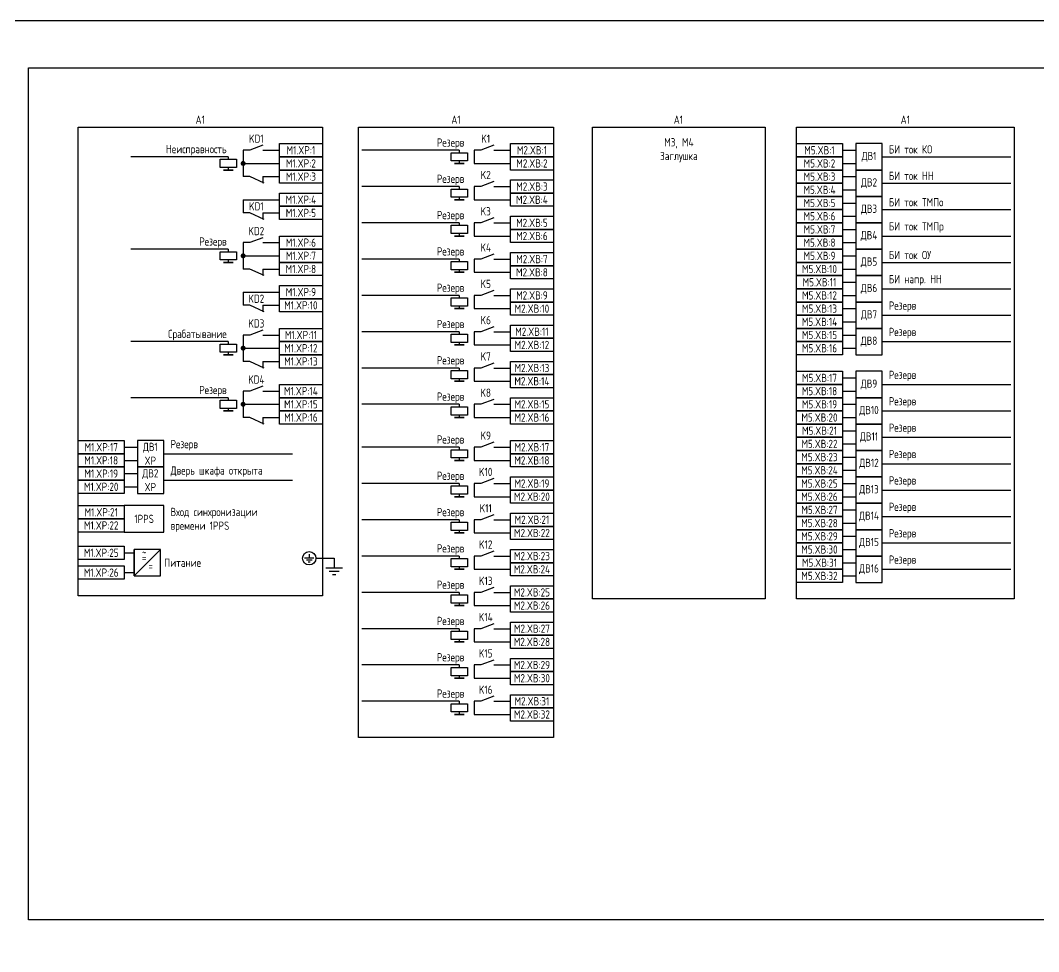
# Model space of a CAD drawing. Header units: millimetres. Extents: x -921 to 2149, y -90 to 586.
# Drawn here: x -2.5 to 306, y 303.8 to 586 of the extents above; entities that cross this region are included whole.
import ezdxf

# ---------------------------------------------------------------- set-up
doc = ezdxf.new("R2010")
doc.units = ezdxf.units.MM
doc.styles.add('Gost_type_A', font='GOST_A.TTF')

# ---------------------------------------------------------------- blocks, each defined once
blk = doc.blocks.new('POINT')
at = {"const_width": 0.75}
blk.add_lwpolyline([(-0.375, 0, 1), (0.375, 0, 1)], format="xyb", close=True, dxfattribs=at)

msp = doc.modelspace()

# ---------------------------------------------------------------- linework, layer by layer
at = {"ltscale": 1.08}
for p, q in [((67, 546.64), (65, 546.64)), ((65, 546.64), (65, 538.64)), ((71, 546.64), (76, 546.64)), ((137, 546.64), (135, 546.64)), ((135, 546.64), (135, 542.64)), ((141, 546.64), (146, 546.64)), ((65, 542.64), (76, 542.64)), ((135, 542.64), (146, 542.64)), ((67, 538.64), (65, 538.64)), ((71, 538.64), (76, 538.64)), ((137, 535.64), (135, 535.64)), ((135, 535.64), (135, 531.64)), ((141, 535.64), (146, 535.64)), ((65, 531.64), (76, 531.64)), ((135, 531.64), (146, 531.64)), ((67, 527.64), (65, 527.64)), ((71, 527.64), (76, 527.64)), ((137, 524.64), (135, 524.64)), ((135, 524.64), (135, 520.64)), ((141, 524.64), (146, 524.64)), ((67, 518.64), (65, 518.64)), ((65, 518.64), (65, 510.64)), ((71, 518.64), (76, 518.64)), ((135, 520.64), (146, 520.64)), ((65, 514.64), (76, 514.64)), ((137, 513.64), (135, 513.64)), ((135, 513.64), (135, 509.64)), ((141, 513.64), (146, 513.64)), ((67, 510.64), (65, 510.64)), ((71, 510.64), (76, 510.64)), ((135, 509.64), (146, 509.64)), ((65, 503.64), (76, 503.64)), ((137, 502.64), (135, 502.64)), ((135, 502.64), (135, 498.64)), ((141, 502.64), (146, 502.64)), ((67, 499.64), (65, 499.64)), ((71, 499.64), (76, 499.64)), ((135, 498.64), (146, 498.64)), ((67, 490.64), (65, 490.64)), ((65, 490.64), (65, 482.64)), ((71, 490.64), (76, 490.64)), ((137, 491.64), (135, 491.64)), ((135, 491.64), (135, 487.64)), ((141, 491.64), (146, 491.64)), ((135, 487.64), (146, 487.64)), ((65, 486.64), (76, 486.64)), ((67, 482.64), (65, 482.64)), ((71, 482.64), (76, 482.64)), ((137, 480.64), (135, 480.64)), ((135, 480.64), (135, 476.64)), ((141, 480.64), (146, 480.64)), ((135, 476.64), (146, 476.64)), ((67, 473.64), (65, 473.64)), ((65, 473.64), (65, 465.64)), ((71, 473.64), (76, 473.64)), ((65, 469.64), (76, 469.64)), ((137, 469.64), (135, 469.64)), ((135, 469.64), (135, 465.64)), ((141, 469.64), (146, 469.64)), ((67, 465.64), (65, 465.64)), ((71, 465.64), (76, 465.64)), ((135, 465.64), (146, 465.64)), ((137, 456.64), (135, 456.64)), ((135, 456.64), (135, 452.64)), ((141, 456.64), (146, 456.64)), ((135, 452.64), (146, 452.64)), ((137, 445.64), (135, 445.64)), ((135, 445.64), (135, 441.64)), ((141, 445.64), (146, 445.64)), ((135, 441.64), (146, 441.64)), ((137, 434.64), (135, 434.64)), ((135, 434.64), (135, 430.64)), ((141, 434.64), (146, 434.64)), ((135, 430.64), (146, 430.64)), ((137, 423.64), (135, 423.64)), ((135, 423.64), (135, 419.64)), ((141, 423.64), (146, 423.64)), ((135, 419.64), (146, 419.64)), ((137, 412.64), (135, 412.64)), ((135, 412.64), (135, 408.64)), ((141, 412.64), (146, 412.64)), ((135, 408.64), (146, 408.64)), ((137, 401.64), (135, 401.64)), ((135, 401.64), (135, 397.64)), ((141, 401.64), (146, 401.64)), ((135, 397.64), (146, 397.64)), ((137, 390.64), (135, 390.64)), ((135, 390.64), (135, 386.64)), ((141, 390.64), (146, 390.64)), ((135, 386.64), (146, 386.64)), ((137, 379.64), (135, 379.64)), ((135, 379.64), (135, 375.64)), ((141, 379.64), (146, 379.64)), ((135, 375.64), (146, 375.64))]:
    msp.add_line(p, q, dxfattribs=at)
at = {"ltscale": 4.32}
for p, q in [((71, 548.14), (67, 546.64)), ((141, 548.14), (137, 546.64)), ((71.39, 536.64), (67, 538.64)), ((141, 537.14), (137, 535.64)), ((71.39, 525.64), (67, 527.64)), ((141, 526.14), (137, 524.64)), ((71, 520.14), (67, 518.64)), ((141, 515.14), (137, 513.64)), ((71.39, 508.64), (67, 510.64)), ((141, 504.14), (137, 502.64)), ((71.39, 497.64), (67, 499.64)), ((71, 492.14), (67, 490.64)), ((141, 493.14), (137, 491.64)), ((71.39, 480.64), (67, 482.64)), ((141, 482.14), (137, 480.64)), ((71, 475.14), (67, 473.64)), ((141, 471.14), (137, 469.64)), ((71.39, 463.64), (67, 465.64)), ((141, 458.14), (137, 456.64)), ((141, 447.14), (137, 445.64)), ((141, 436.14), (137, 434.64)), ((86.45, 422.96), (83.6, 422.96)), ((85.03, 424.24), (85.03, 422.96)), ((92.56, 422.96), (92.56, 419.96)), ((141, 425.14), (137, 423.64)), ((85.88, 422.39), (84.17, 422.39)), ((85.31, 421.82), (84.74, 421.82)), ((95.06, 419.96), (90.06, 419.96)), ((94.06, 418.96), (91.06, 418.96)), ((93.06, 417.96), (92.06, 417.96)), ((141, 414.14), (137, 412.64)), ((141, 403.14), (137, 401.64)), ((141, 392.14), (137, 390.64)), ((141, 381.14), (137, 379.64))]:
    msp.add_line(p, q, dxfattribs=at)
for p, q in [((130.5, 546.64), (101, 546.64)), ((130.5, 546.64), (130.5, 545.89)), ((246.63, 546.64), (250.63, 546.64)), ((60.5, 544.64), (31, 544.64)), ((60.5, 544.64), (60.5, 543.89)), ((130.5, 543.39), (130.5, 542.64)), ((258.63, 544.64), (297.63, 544.64)), ((60.5, 541.39), (60.5, 540.64)), ((246.63, 542.64), (250.63, 542.64)), ((71, 538.64), (71, 536.64)), ((246.63, 538.64), (250.63, 538.64)), ((130.5, 535.64), (101, 535.64)), ((130.5, 535.64), (130.5, 534.89)), ((246.63, 534.64), (250.63, 534.64)), ((258.63, 536.64), (297.63, 536.64)), ((65, 531.64), (65, 527.64)), ((130.5, 532.39), (130.5, 531.64)), ((71, 527.64), (71, 525.64)), ((246.63, 530.64), (250.63, 530.64)), ((258.63, 528.64), (297.63, 528.64)), ((130.5, 524.64), (101, 524.64)), ((130.5, 524.64), (130.5, 523.89)), ((246.63, 526.64), (250.63, 526.64)), ((246.63, 522.64), (250.63, 522.64)), ((130.5, 521.39), (130.5, 520.64)), ((246.63, 518.64), (250.63, 518.64)), ((258.63, 520.64), (297.63, 520.64)), ((60.5, 516.64), (31, 516.64)), ((60.5, 516.64), (60.5, 515.89)), ((60.5, 513.39), (60.5, 512.64)), ((130.5, 513.64), (101, 513.64)), ((130.5, 513.64), (130.5, 512.89)), ((246.63, 514.64), (250.63, 514.64)), ((258.63, 512.64), (297.63, 512.64)), ((71, 510.64), (71, 508.64)), ((130.5, 510.39), (130.5, 509.64)), ((246.63, 510.64), (250.63, 510.64)), ((246.63, 506.64), (250.63, 506.64)), ((65, 503.64), (65, 499.64)), ((258.63, 504.64), (297.63, 504.64)), ((130.5, 502.64), (101, 502.64)), ((130.5, 502.64), (130.5, 501.89)), ((246.63, 502.64), (250.63, 502.64)), ((71, 499.64), (71, 497.64)), ((130.5, 499.39), (130.5, 498.64)), ((246.63, 498.64), (250.63, 498.64)), ((246.63, 494.64), (250.63, 494.64)), ((258.63, 496.64), (297.63, 496.64)), ((130.5, 491.64), (101, 491.64)), ((130.5, 491.64), (130.5, 490.89)), ((246.63, 490.64), (250.63, 490.64)), ((60.5, 488.64), (31, 488.64)), ((60.5, 488.64), (60.5, 487.89)), ((130.5, 488.39), (130.5, 487.64)), ((258.63, 488.64), (297.63, 488.64)), ((60.5, 485.39), (60.5, 484.64)), ((246.63, 486.64), (250.63, 486.64)), ((71, 482.64), (71, 480.64)), ((130.5, 480.64), (101, 480.64)), ((130.5, 480.64), (130.5, 479.89)), ((130.5, 477.39), (130.5, 476.64)), ((246.63, 477.64), (250.63, 477.64)), ((258.63, 475.64), (297.63, 475.64)), ((246.63, 473.64), (250.63, 473.64)), ((60.5, 471.64), (31, 471.64)), ((60.5, 471.64), (60.5, 470.89)), ((130.5, 469.64), (101, 469.64)), ((130.5, 469.64), (130.5, 468.89)), ((246.63, 469.64), (250.63, 469.64)), ((60.5, 468.39), (60.5, 467.64)), ((130.5, 466.39), (130.5, 465.64)), ((258.63, 467.64), (297.63, 467.64)), ((71, 465.64), (71, 463.64)), ((246.63, 465.64), (250.63, 465.64)), ((246.63, 461.64), (250.63, 461.64)), ((29, 456.64), (33, 456.64)), ((130.5, 456.64), (101, 456.64)), ((130.5, 456.64), (130.5, 455.89)), ((246.63, 457.64), (250.63, 457.64)), ((258.63, 459.64), (297.63, 459.64)), ((41, 454.64), (80, 454.64)), ((246.63, 453.64), (250.63, 453.64)), ((29, 452.64), (33, 452.64)), ((130.5, 453.39), (130.5, 452.64)), ((258.63, 451.64), (297.63, 451.64)), ((29, 448.64), (33, 448.64)), ((246.63, 449.64), (250.63, 449.64)), ((29, 444.64), (33, 444.64)), ((41, 446.64), (80, 446.64)), ((130.5, 445.64), (101, 445.64)), ((130.5, 445.64), (130.5, 444.89)), ((246.63, 445.64), (250.63, 445.64)), ((130.5, 442.39), (130.5, 441.64)), ((246.63, 441.64), (250.63, 441.64)), ((258.63, 443.64), (297.63, 443.64)), ((246.63, 437.64), (250.63, 437.64)), ((258.63, 435.64), (297.63, 435.64)), ((130.5, 434.64), (101, 434.64)), ((130.5, 434.64), (130.5, 433.89)), ((246.63, 433.64), (250.63, 433.64)), ((130.5, 431.39), (130.5, 430.64)), ((246.63, 429.64), (250.63, 429.64)), ((258.63, 427.64), (297.63, 427.64)), ((32, 417.64), (32, 425.64)), ((32, 417.64), (40, 425.64)), ((87.05, 422.96), (92.56, 422.96)), ((130.5, 423.64), (101, 423.64)), ((130.5, 423.64), (130.5, 422.89)), ((246.63, 425.64), (250.63, 425.64)), ((130.5, 420.39), (130.5, 419.64)), ((246.63, 421.64), (250.63, 421.64)), ((258.63, 419.64), (297.63, 419.64)), ((246.63, 417.64), (250.63, 417.64)), ((130.5, 412.64), (101, 412.64)), ((130.5, 412.64), (130.5, 411.89)), ((130.5, 409.39), (130.5, 408.64)), ((130.5, 401.64), (101, 401.64)), ((130.5, 401.64), (130.5, 400.89)), ((130.5, 398.39), (130.5, 397.64)), ((130.5, 390.64), (101, 390.64)), ((130.5, 390.64), (130.5, 389.89)), ((130.5, 387.39), (130.5, 386.64)), ((130.5, 379.64), (101, 379.64)), ((130.5, 379.64), (130.5, 378.89)), ((130.5, 376.39), (130.5, 375.64))]:
    msp.add_line(p, q)
at = {"ltscale": 4}
for p, q in [((29, 424.64), (32, 424.64)), ((29, 418.64), (32, 418.64))]:
    msp.add_line(p, q, dxfattribs=at)
for points in [[(-920.84, 586), (2149.4, 586), (2149.4, -90), (-920.84, -90)], [(0, 571.64), (614.79, 571.64), (614.79, 313.36), (0, 313.36)], [(15, 553.64), (89, 553.64), (89, 411.64), (15, 411.64)], [(100, 553.64), (159, 553.64), (159, 368.64), (100, 368.64)], [(170.9, 553.64), (223.16, 553.64), (223.16, 410.64), (170.9, 410.64)], [(232.63, 553.64), (298.63, 553.64), (298.63, 410.64), (232.63, 410.64)], [(76, 548.64), (89, 548.64), (89, 544.64), (76, 544.64)], [(146, 548.64), (159, 548.64), (159, 544.64), (146, 544.64)], [(232.63, 548.64), (246.63, 548.64), (246.63, 544.64), (232.63, 544.64)], [(63, 543.89), (63, 541.39), (58, 541.39), (58, 543.89)], [(76, 544.64), (89, 544.64), (89, 540.64), (76, 540.64)], [(133, 545.89), (133, 543.39), (128, 543.39), (128, 545.89)], [(146, 544.64), (159, 544.64), (159, 540.64), (146, 540.64)], [(232.63, 544.64), (246.63, 544.64), (246.63, 540.64), (232.63, 540.64)], [(62, 540.64), (59, 540.64)], [(76, 540.64), (89, 540.64), (89, 536.64), (76, 536.64)], [(132, 542.64), (129, 542.64)], [(232.63, 540.64), (246.63, 540.64), (246.63, 536.64), (232.63, 536.64)], [(146, 537.64), (159, 537.64), (159, 533.64), (146, 533.64)], [(133, 534.89), (133, 532.39), (128, 532.39), (128, 534.89)], [(232.63, 536.64), (246.63, 536.64), (246.63, 532.64), (232.63, 532.64)], [(76, 533.64), (89, 533.64), (89, 529.64), (76, 529.64)], [(132, 531.64), (129, 531.64)], [(146, 533.64), (159, 533.64), (159, 529.64), (146, 529.64)], [(232.63, 532.64), (246.63, 532.64), (246.63, 528.64), (232.63, 528.64)], [(76, 529.64), (89, 529.64), (89, 525.64), (76, 525.64)], [(232.63, 528.64), (246.63, 528.64), (246.63, 524.64), (232.63, 524.64)], [(146, 526.64), (159, 526.64), (159, 522.64), (146, 522.64)], [(232.63, 524.64), (246.63, 524.64), (246.63, 520.64), (232.63, 520.64)], [(133, 523.89), (133, 521.39), (128, 521.39), (128, 523.89)], [(146, 522.64), (159, 522.64), (159, 518.64), (146, 518.64)], [(76, 520.64), (89, 520.64), (89, 516.64), (76, 516.64)], [(132, 520.64), (129, 520.64)], [(232.63, 520.64), (246.63, 520.64), (246.63, 516.64), (232.63, 516.64)], [(63, 515.89), (63, 513.39), (58, 513.39), (58, 515.89)], [(76, 516.64), (89, 516.64), (89, 512.64), (76, 512.64)], [(146, 515.64), (159, 515.64), (159, 511.64), (146, 511.64)], [(232.63, 516.64), (246.63, 516.64), (246.63, 512.64), (232.63, 512.64)], [(62, 512.64), (59, 512.64)], [(76, 512.64), (89, 512.64), (89, 508.64), (76, 508.64)], [(133, 512.89), (133, 510.39), (128, 510.39), (128, 512.89)], [(232.63, 512.64), (246.63, 512.64), (246.63, 508.64), (232.63, 508.64)], [(132, 509.64), (129, 509.64)], [(146, 511.64), (159, 511.64), (159, 507.64), (146, 507.64)], [(232.63, 508.64), (246.63, 508.64), (246.63, 504.64), (232.63, 504.64)], [(76, 505.64), (89, 505.64), (89, 501.64), (76, 501.64)], [(146, 504.64), (159, 504.64), (159, 500.64), (146, 500.64)], [(232.63, 504.64), (246.63, 504.64), (246.63, 500.64), (232.63, 500.64)], [(76, 501.64), (89, 501.64), (89, 497.64), (76, 497.64)], [(133, 501.89), (133, 499.39), (128, 499.39), (128, 501.89)], [(146, 500.64), (159, 500.64), (159, 496.64), (146, 496.64)], [(232.63, 500.64), (246.63, 500.64), (246.63, 496.64), (232.63, 496.64)], [(132, 498.64), (129, 498.64)], [(232.63, 496.64), (246.63, 496.64), (246.63, 492.64), (232.63, 492.64)], [(76, 492.64), (89, 492.64), (89, 488.64), (76, 488.64)], [(133, 490.89), (133, 488.39), (128, 488.39), (128, 490.89)], [(146, 493.64), (159, 493.64), (159, 489.64), (146, 489.64)], [(232.63, 492.64), (246.63, 492.64), (246.63, 488.64), (232.63, 488.64)], [(63, 487.89), (63, 485.39), (58, 485.39), (58, 487.89)], [(76, 488.64), (89, 488.64), (89, 484.64), (76, 484.64)], [(132, 487.64), (129, 487.64)], [(146, 489.64), (159, 489.64), (159, 485.64), (146, 485.64)], [(232.63, 488.64), (246.63, 488.64), (246.63, 484.64), (232.63, 484.64)], [(62, 484.64), (59, 484.64)], [(76, 484.64), (89, 484.64), (89, 480.64), (76, 480.64)], [(146, 482.64), (159, 482.64), (159, 478.64), (146, 478.64)], [(133, 479.89), (133, 477.39), (128, 477.39), (128, 479.89)], [(146, 478.64), (159, 478.64), (159, 474.64), (146, 474.64)], [(232.63, 479.64), (246.63, 479.64), (246.63, 475.64), (232.63, 475.64)], [(76, 475.64), (89, 475.64), (89, 471.64), (76, 471.64)], [(132, 476.64), (129, 476.64)], [(232.63, 475.64), (246.63, 475.64), (246.63, 471.64), (232.63, 471.64)], [(63, 470.89), (63, 468.39), (58, 468.39), (58, 470.89)], [(76, 471.64), (89, 471.64), (89, 467.64), (76, 467.64)], [(146, 471.64), (159, 471.64), (159, 467.64), (146, 467.64)], [(232.63, 471.64), (246.63, 471.64), (246.63, 467.64), (232.63, 467.64)], [(62, 467.64), (59, 467.64)], [(76, 467.64), (89, 467.64), (89, 463.64), (76, 463.64)], [(133, 468.89), (133, 466.39), (128, 466.39), (128, 468.89)], [(146, 467.64), (159, 467.64), (159, 463.64), (146, 463.64)], [(232.63, 467.64), (246.63, 467.64), (246.63, 463.64), (232.63, 463.64)], [(132, 465.64), (129, 465.64)], [(232.63, 463.64), (246.63, 463.64), (246.63, 459.64), (232.63, 459.64)], [(15, 458.64), (29, 458.64), (29, 454.64), (15, 454.64)], [(146, 458.64), (159, 458.64), (159, 454.64), (146, 454.64)], [(232.63, 459.64), (246.63, 459.64), (246.63, 455.64), (232.63, 455.64)], [(15, 454.64), (29, 454.64), (29, 450.64), (15, 450.64)], [(133, 455.89), (133, 453.39), (128, 453.39), (128, 455.89)], [(146, 454.64), (159, 454.64), (159, 450.64), (146, 450.64)], [(232.63, 455.64), (246.63, 455.64), (246.63, 451.64), (232.63, 451.64)], [(15, 450.64), (29, 450.64), (29, 446.64), (15, 446.64)], [(132, 452.64), (129, 452.64)], [(232.63, 451.64), (246.63, 451.64), (246.63, 447.64), (232.63, 447.64)], [(146, 447.64), (159, 447.64), (159, 443.64), (146, 443.64)], [(232.63, 447.64), (246.63, 447.64), (246.63, 443.64), (232.63, 443.64)], [(15, 446.64), (29, 446.64), (29, 442.64), (15, 442.64)], [(133, 444.89), (133, 442.39), (128, 442.39), (128, 444.89)], [(132, 441.64), (129, 441.64)], [(146, 443.64), (159, 443.64), (159, 439.64), (146, 439.64)], [(232.63, 443.64), (246.63, 443.64), (246.63, 439.64), (232.63, 439.64)], [(15, 438.92), (29, 438.92), (29, 434.92), (15, 434.92)], [(232.63, 439.64), (246.63, 439.64), (246.63, 435.64), (232.63, 435.64)], [(146, 436.64), (159, 436.64), (159, 432.64), (146, 432.64)], [(232.63, 435.64), (246.63, 435.64), (246.63, 431.64), (232.63, 431.64)], [(15, 434.92), (29, 434.92), (29, 430.92), (15, 430.92)], [(133, 433.89), (133, 431.39), (128, 431.39), (128, 433.89)], [(146, 432.64), (159, 432.64), (159, 428.64), (146, 428.64)], [(132, 430.64), (129, 430.64)], [(232.63, 431.64), (246.63, 431.64), (246.63, 427.64), (232.63, 427.64)], [(15, 426.64), (29, 426.64), (29, 422.64), (15, 422.64)], [(232.63, 427.64), (246.63, 427.64), (246.63, 423.64), (232.63, 423.64)], [(133, 422.89), (133, 420.39), (128, 420.39), (128, 422.89)], [(146, 425.64), (159, 425.64), (159, 421.64), (146, 421.64)], [(232.63, 423.64), (246.63, 423.64), (246.63, 419.64), (232.63, 419.64)], [(15, 420.64), (29, 420.64), (29, 416.64), (15, 416.64)], [(132, 419.64), (129, 419.64)], [(146, 421.64), (159, 421.64), (159, 417.64), (146, 417.64)], [(232.63, 419.64), (246.63, 419.64), (246.63, 415.64), (232.63, 415.64)], [(146, 414.64), (159, 414.64), (159, 410.64), (146, 410.64)], [(133, 411.89), (133, 409.39), (128, 409.39), (128, 411.89)], [(146, 410.64), (159, 410.64), (159, 406.64), (146, 406.64)], [(132, 408.64), (129, 408.64)], [(146, 403.64), (159, 403.64), (159, 399.64), (146, 399.64)], [(133, 400.89), (133, 398.39), (128, 398.39), (128, 400.89)], [(146, 399.64), (159, 399.64), (159, 395.64), (146, 395.64)], [(132, 397.64), (129, 397.64)], [(146, 392.64), (159, 392.64), (159, 388.64), (146, 388.64)], [(133, 389.89), (133, 387.39), (128, 387.39), (128, 389.89)], [(132, 386.64), (129, 386.64)], [(146, 388.64), (159, 388.64), (159, 384.64), (146, 384.64)], [(146, 381.64), (159, 381.64), (159, 377.64), (146, 377.64)], [(133, 378.89), (133, 376.39), (128, 376.39), (128, 378.89)], [(146, 377.64), (159, 377.64), (159, 373.64), (146, 373.64)], [(132, 375.64), (129, 375.64)]]:
    msp.add_lwpolyline(points, close=True)
for points in [[(250.63, 540.64), (258.63, 540.64), (258.63, 548.64), (250.63, 548.64)], [(250.63, 532.64), (258.63, 532.64), (258.63, 540.64), (250.63, 540.64)], [(250.63, 524.64), (258.63, 524.64), (258.63, 532.64), (250.63, 532.64)], [(250.63, 516.64), (258.63, 516.64), (258.63, 524.64), (250.63, 524.64)], [(250.63, 508.64), (258.63, 508.64), (258.63, 516.64), (250.63, 516.64)], [(250.63, 500.64), (258.63, 500.64), (258.63, 508.64), (250.63, 508.64)], [(250.63, 492.64), (258.63, 492.64), (258.63, 500.64), (250.63, 500.64)], [(250.63, 484.64), (258.63, 484.64), (258.63, 492.64), (250.63, 492.64)], [(250.63, 471.64), (258.63, 471.64), (258.63, 479.64), (250.63, 479.64)], [(250.63, 463.64), (258.63, 463.64), (258.63, 471.64), (250.63, 471.64)], [(250.63, 455.64), (258.63, 455.64), (258.63, 463.64), (250.63, 463.64)], [(33, 450.64), (41, 450.64), (41, 458.64), (33, 458.64)], [(250.63, 447.64), (258.63, 447.64), (258.63, 455.64), (250.63, 455.64)], [(33, 442.64), (41, 442.64), (41, 450.64), (33, 450.64)], [(250.63, 439.64), (258.63, 439.64), (258.63, 447.64), (250.63, 447.64)], [(29, 430.92), (41, 430.92), (41, 438.92), (29, 438.92)], [(250.63, 431.64), (258.63, 431.64), (258.63, 439.64), (250.63, 439.64)], [(250.63, 423.64), (258.63, 423.64), (258.63, 431.64), (250.63, 431.64)], [(32, 417.64), (40, 417.64), (40, 425.64), (32, 425.64)], [(250.63, 415.64), (258.63, 415.64), (258.63, 423.64), (250.63, 423.64)]]:
    msp.add_lwpolyline(points, close=True, dxfattribs=at)
msp.add_circle((85.03, 422.96), 2.02)

# ---------------------------------------------------------------- block references
for p in [(65, 542.64), (65, 514.64), (65, 486.64), (65, 469.64)]:
    msp.add_blockref('POINT', p)

# ---------------------------------------------------------------- texts
at = {"char_height": 2.5, "style": 'Gost_type_A'}
for s, insert, width, attachment_point, line_spacing_factor in [('A1', (52, 554.64), 74.0002, 8, 0.9), ('A1', (129.5, 554.64), 59, 8, 0.9), ('A1', (196.88, 554.64), 51.9747, 8, 0.9), ('A1', (265.63, 554.64), 66, 8, 0.9), ('Неисправность', (60, 546.64), 37, 6, 0.8), ('Резерв', (60, 518.64), 37, 6, 0.8), ('Срабатывание', (60, 490.64), 37, 6, 0.8), ('Резерв', (60, 473.64), 37, 6, 0.8)]:
    msp.add_mtext(s, dxfattribs=dict(at, insert=insert, width=width, attachment_point=attachment_point, line_spacing_factor=line_spacing_factor))
for s, insert, width, attachment_point in [('KD1', (69, 550.14), 8, 5), ('Резерв', (132, 548.64), 31.0015, 6), ('K1', (138.5, 550.14), 5, 5), ('M3, М4\\PЗаглушка', (197.03, 546.64), 52.2671, 5), ('M1.XP:1', (82.5, 546.64), 13, 5), ('M2.XВ:1', (152.5, 546.64), 13, 5), ('M5.XВ:1', (239.63, 546.64), 14, 5), ('ДВ1', (254.63, 544.64), 7.9998, 5), ('БИ ток КО', (260.63, 545.64), 27.8465, 7), ('M1.XP:2', (82.5, 542.64), 13, 5), ('M2.XВ:2', (152.5, 542.64), 13, 5), ('M5.XВ:2', (239.63, 542.64), 14, 5), ('K2', (138.5, 539.14), 5, 5), ('БИ ток НН', (260.63, 537.64), 27.8465, 7), ('M1.XP:3', (82.5, 538.64), 13, 5), ('Резерв', (132, 537.64), 31.0015, 6), ('M2.XВ:3', (152.5, 535.64), 13, 5), ('M5.XВ:3', (239.63, 538.64), 14, 5), ('ДВ2', (254.63, 536.64), 7.9998, 5), ('M5.XВ:4', (239.63, 534.64), 14, 5), ('KD1', (69, 529.64), 8, 5), ('M1.XP:4', (82.5, 531.64), 13, 5), ('M2.XВ:4', (152.5, 531.64), 13, 5), ('M5.XВ:5', (239.63, 530.64), 14, 5), ('БИ ток ТМПо', (260.63, 529.64), 31.722, 7), ('M1.XP:5', (82.5, 527.64), 13, 5), ('Резерв', (132, 526.64), 31.0015, 6), ('K3', (138.5, 528.14), 5, 5), ('M5.XВ:6', (239.63, 526.64), 14, 5), ('ДВ3', (254.63, 528.64), 7.9998, 5), ('M2.XВ:5', (152.5, 524.64), 13, 5), ('БИ ток ТМПр', (260.63, 521.64), 35.3442, 7), ('KD2', (69, 522.14), 8, 5), ('M2.XВ:6', (152.5, 520.64), 13, 5), ('M5.XВ:7', (239.63, 522.64), 14, 5), ('ДВ4', (254.63, 520.64), 7.9998, 5), ('M1.XP:6', (82.5, 518.64), 13, 5), ('K4', (138.5, 517.14), 5, 5), ('M5.XВ:8', (239.63, 518.64), 14, 5), ('M1.XP:7', (82.5, 514.64), 13, 5), ('Резерв', (132, 515.64), 31.0015, 6), ('M5.XВ:9', (239.63, 514.64), 14, 5), ('БИ ток ОУ', (260.63, 513.64), 33.6483, 7), ('M2.XВ:7', (152.5, 513.64), 13, 5), ('ДВ5', (254.63, 512.64), 7.9998, 5), ('M1.XP:8', (82.5, 510.64), 13, 5), ('M2.XВ:8', (152.5, 509.64), 13, 5), ('M5.XВ:10', (239.63, 510.64), 14, 5), ('Резерв', (132, 504.64), 31.0015, 6), ('K5', (138.5, 506.14), 5, 5), ('M5.XВ:11', (239.63, 506.64), 14, 5), ('ДВ6', (254.63, 504.64), 7.9998, 5), ('БИ напр. НН', (260.63, 505.64), 33.6483, 7), ('KD2', (69, 501.64), 8, 5), ('M1.XP:9', (82.5, 503.64), 13, 5), ('M2.XВ:9', (152.5, 502.64), 13, 5), ('M5.XВ:12', (239.63, 502.64), 14, 5), ('M1.XP:10', (82.5, 499.64), 13, 5), ('M2.XВ:10', (152.5, 498.64), 13, 5), ('M5.XВ:13', (239.63, 498.64), 14, 5), ('Резерв', (260.63, 497.64), 27.8465, 7), ('ДВ7', (254.63, 496.64), 7.9998, 5), ('KD3', (69, 494.14), 8, 5), ('Резерв', (132, 493.64), 31.0015, 6), ('K6', (138.5, 495.14), 5, 5), ('M5.XВ:14', (239.63, 494.64), 14, 5), ('M1.XP:11', (82.5, 490.64), 13, 5), ('M2.XВ:11', (152.5, 491.64), 13, 5), ('M5.XВ:15', (239.63, 490.64), 14, 5), ('Резерв', (260.63, 489.64), 27.8465, 7), ('M1.XP:12', (82.5, 486.64), 13, 5), ('M2.XВ:12', (152.5, 487.64), 13, 5), ('M5.XВ:16', (239.63, 486.64), 14, 5), ('ДВ8', (254.63, 488.64), 7.9998, 5), ('K7', (138.5, 484.14), 5, 5), ('M1.XP:13', (82.5, 482.64), 13, 5), ('Резерв', (132, 482.64), 31.0015, 6), ('M2.XВ:13', (152.5, 480.64), 13, 5), ('KD4', (69, 477.14), 8, 5), ('M5.XВ:17', (239.63, 477.64), 14, 5), ('Резерв', (260.63, 476.64), 27.8465, 7), ('M2.XВ:14', (152.5, 476.64), 13, 5), ('ДВ9', (254.63, 475.64), 7.9998, 5), ('M1.XP:14', (82.5, 473.64), 13, 5), ('Резерв', (132, 471.64), 31.0015, 6), ('K8', (138.5, 473.14), 5, 5), ('M5.XВ:18', (239.63, 473.64), 14, 5), ('M1.XP:15', (82.5, 469.64), 13, 5), ('M2.XВ:15', (152.5, 469.64), 13, 5), ('M5.XВ:19', (239.63, 469.64), 14, 5), ('ДВ10', (254.63, 467.64), 7.9998, 5), ('Резерв', (260.63, 468.64), 27.8465, 7), ('M1.XP:16', (82.5, 465.64), 13, 5), ('M2.XВ:16', (152.5, 465.64), 13, 5), ('M5.XВ:20', (239.63, 465.64), 14, 5), ('M5.XВ:21', (239.63, 461.64), 14, 5), ('Резерв', (260.63, 460.64), 27.8465, 7), ('Резерв', (132, 458.64), 31.0015, 6), ('K9', (138.5, 460.14), 5, 5), ('ДВ11', (254.63, 459.64), 7.9998, 5), ('M1.XP:17', (22, 456.64), 14, 5), ('ДВ1 XP', (36.88, 454.64), 7.7588, 5), ('Резерв', (43, 455.64), 37, 7), ('M2.XВ:17', (152.5, 456.64), 13, 5), ('M5.XВ:22', (239.63, 457.64), 14, 5), ('M1.XP:18', (22, 452.64), 14, 5), ('M2.XВ:18', (152.5, 452.64), 13, 5), ('M5.XВ:23', (239.63, 453.64), 14, 5), ('Резерв', (260.63, 452.64), 27.8465, 7), ('Дверь шкафа открыта', (43, 447.64), 37, 7), ('M5.XВ:24', (239.63, 449.64), 14, 5), ('ДВ12', (254.63, 451.64), 7.9998, 5), ('M1.XP:19', (22, 448.64), 14, 5), ('ДВ2 XP', (36.88, 446.64), 7.7588, 5), ('Резерв', (132, 447.64), 31.0015, 6), ('K10', (138.5, 449.14), 5, 5), ('Резерв', (260.63, 444.64), 27.8465, 7), ('M1.XP:20', (22, 444.64), 14, 5), ('M2.XВ:19', (152.5, 445.64), 13, 5), ('M5.XВ:25', (239.63, 445.64), 14, 5), ('ДВ13', (254.63, 443.64), 7.9998, 5), ('M2.XВ:20', (152.5, 441.64), 13, 5), ('M5.XВ:26', (239.63, 441.64), 14, 5), ('M1.XP:21', (22, 436.92), 14, 5), ('Вход синхронизации\\Pвремени 1PPS', (43, 430.92), 35.9749, 7), ('Резерв', (132, 436.64), 31.0015, 6), ('K11', (138.5, 438.14), 5, 5), ('M5.XВ:27', (239.63, 437.64), 14, 5), ('Резерв', (260.63, 436.64), 27.8465, 7), ('1PPS', (35, 434.92), 12, 5), ('M2.XВ:21', (152.5, 434.64), 13, 5), ('ДВ14', (254.63, 435.64), 7.9998, 5), ('M1.XP:22', (22, 432.92), 14, 5), ('M5.XВ:28', (239.63, 433.64), 14, 5), ('M2.XВ:22', (152.5, 430.64), 13, 5), ('M5.XВ:29', (239.63, 429.64), 14, 5), ('ДВ15', (254.63, 427.64), 7.9998, 5), ('Резерв', (260.63, 428.64), 27.8465, 7), ('M1.XP:25', (22, 424.64), 13.9956, 5), ('Резерв', (132, 425.64), 31.0015, 6), ('K12', (138.5, 427.14), 5, 5), ('M5.XВ:30', (239.63, 425.64), 14, 5), ('~', (35, 424.67), 2.7, 5), ('=', (35, 423.17), 6, 5), ('Питание', (46.67, 421.62), 11.3452, 5), ('M2.XВ:23', (152.5, 423.64), 13, 5), ('M5.XВ:31', (239.63, 421.64), 14, 5), ('Резерв', (260.63, 420.64), 27.8465, 7), ('M1.XP:26', (22, 418.64), 13.9956, 5), ('=', (37, 420.64), 6, 5), ('M2.XВ:24', (152.5, 419.64), 13, 5), ('ДВ16', (254.63, 419.64), 7.9998, 5), ('K13', (138.5, 416.14), 5, 5), ('M5.XВ:32', (239.63, 417.64), 14, 5), ('Резерв', (132, 414.64), 31.0015, 6), ('M2.XВ:25', (152.5, 412.64), 13, 5), ('M2.XВ:26', (152.5, 408.64), 13, 5), ('Резерв', (132, 403.64), 31.0015, 6), ('K14', (138.5, 405.14), 5, 5), ('M2.XВ:27', (152.5, 401.64), 13, 5), ('M2.XВ:28', (152.5, 397.64), 13, 5), ('K15', (138.5, 394.14), 5, 5), ('Резерв', (132, 392.64), 31.0015, 6), ('M2.XВ:29', (152.5, 390.64), 13, 5), ('M2.XВ:30', (152.5, 386.64), 13, 5), ('Резерв', (132, 381.64), 31.0015, 6), ('K16', (138.5, 383.14), 5, 5), ('M2.XВ:31', (152.5, 379.64), 13, 5), ('M2.XВ:32', (152.5, 375.64), 13, 5)]:
    msp.add_mtext(s, dxfattribs=dict(at, insert=insert, width=width, attachment_point=attachment_point))

doc.saveas('drawing.dxf')
